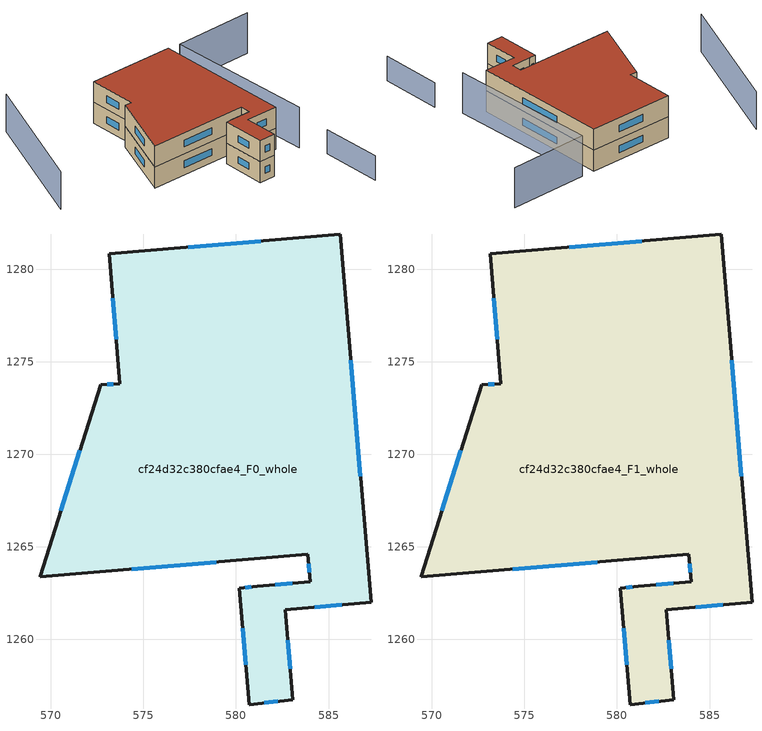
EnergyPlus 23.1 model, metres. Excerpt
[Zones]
cf24d32c380cfae4_F0_whole
 floor ground (EU_floor_Construction): 585.62,1281.88 587.29,1262 582.65,1261.61 583.06,1256.73 580.71,1256.47 580.18,1262.76 581.15,1262.87 584.01,1263.11 583.88,1264.59 569.42,1263.37 569.41,1263.41 572.68,1273.75 573.73,1273.8 573.14,1280.83 z0
 wall outside (EU_wall_Construction): 583.88,1264.59 584.01,1263.11 581.15,1262.87 580.18,1262.76 580.71,1256.47 583.06,1256.73 582.65,1261.61 587.29,1262 585.62,1281.88 573.14,1280.83 573.73,1273.8 572.68,1273.75 569.41,1263.41 569.42,1263.37 583.88,1264.59 z0:3
 window (EU_Window_Construction): 583.93,1264.08 583.97,1263.61 / 574.37,1263.79 578.93,1264.17 / 571.56,1270.21 570.53,1266.95 / 573.37,1273.79 573.04,1273.77 / 573.34,1278.42 573.53,1276.21 / 581.35,1281.52 577.42,1281.19 / 586.72,1268.81 586.2,1275.07 / 584.24,1261.74 585.71,1261.87 / 582.92,1258.4 582.79,1259.94 / 581.51,1256.56 582.26,1256.64 / 580.36,1260.61 580.53,1258.63 / 580.82,1262.83 580.51,1262.8 / 583.03,1263.03 582.13,1262.95 z1.03:1.97
cf24d32c380cfae4_F1_whole
 floor to cf24d32c380cfae4_F0_whole (EU_floor_Construction): 585.62,1281.88 587.29,1262 582.65,1261.61 583.06,1256.73 580.71,1256.47 580.18,1262.76 581.15,1262.87 584.01,1263.11 583.88,1264.59 569.42,1263.37 569.41,1263.41 572.68,1273.75 573.73,1273.8 573.14,1280.83 z3
 wall outside (EU_wall_Construction): 583.88,1264.59 584.01,1263.11 581.15,1262.87 580.18,1262.76 580.71,1256.47 583.06,1256.73 582.65,1261.61 587.29,1262 585.62,1281.88 573.14,1280.83 573.73,1273.8 572.68,1273.75 569.41,1263.41 569.42,1263.37 583.88,1264.59 z3:6
 window (EU_Window_Construction): 583.93,1264.08 583.97,1263.61 / 574.37,1263.79 578.93,1264.17 / 571.56,1270.21 570.53,1266.95 / 573.37,1273.79 573.04,1273.77 / 573.34,1278.42 573.53,1276.21 / 581.35,1281.52 577.42,1281.19 / 586.72,1268.81 586.2,1275.07 / 584.24,1261.74 585.71,1261.87 / 582.92,1258.4 582.79,1259.94 / 581.51,1256.56 582.26,1256.64 / 580.36,1260.61 580.53,1258.63 / 580.82,1262.83 580.51,1262.8 / 583.03,1263.03 582.13,1262.95 z4.03:4.97
 roof outside (EU_roof_Construction): 583.06,1256.73 582.65,1261.61 587.29,1262 585.62,1281.88 573.14,1280.83 573.73,1273.8 572.68,1273.75 569.41,1263.41 569.42,1263.37 583.88,1264.59 584.01,1263.11 581.15,1262.87 580.18,1262.76 580.71,1256.47 z6
shading: 592.41,1248.31 591.7,1257.15 z0:3.5; 589.82,1260.51 587.54,1282.04 / 587.54,1282.04 599.02,1283.25 z0:5.8; 563.18,1285.76 556.87,1266.2 z0:5.4
[Building]
EU S2 Campaign: North Axis=0; Terrain=City; Solar Distribution=FullExterior
[Site:Location]
Cape.Town.Intl.AP: Latitude=-33.965; Longitude=18.602; Time Zone=2; Elevation=46
[SizingPeriod:WeatherFileDays]
AnnualSizingPeriod: Begin Month=1; Begin Day of Month=1; End Month=12; End Day of Month=31; Day of Week for Start Day=Monday; Use Weather File Daylight Saving Period=No; Use Weather File Rain and Snow Indicators=No
[MATERIAL]
EU_InternalMass_Material: Roughness=MediumRough; Thickness=0.1; Conductivity=1; Density=1800; Specific Heat=900; Thermal Absorptance=0.9; Solar Absorptance=0.7; Visible Absorptance=0.7
[MATERIAL:NOMASS] Roughness=MediumRough; Thermal Absorptance=0.9; Solar Absorptance=0.7; Visible Absorptance=0.7
Name | Thermal Resistance
EU_wall_NoMass | 0.493876
EU_roof_NoMass | 0.449382
EU_floor_NoMass | 1.25
[WINDOWMATERIAL:SIMPLEGLAZINGSYSTEM]
EU_Window_SimpleGlazing: UFactor=4.4; Solar Heat Gain Coefficient=0.85; Visible Transmittance=0.85
[CONSTRUCTION]
EU_wall_Construction: EU_wall_NoMass
EU_roof_Construction: EU_roof_NoMass
EU_floor_Construction: EU_floor_NoMass
EU_Window_Construction: EU_Window_SimpleGlazing
EU_InternalMass_Construction: EU_InternalMass_Material
[ZONE] Type=1; Multiplier=1; Ceiling Height=autocalculate; Floor Area=autocalculate; Part of Total Floor Area=Yes
Name | Volume
cf24d32c380cfae4_F0_whole | 814.277
cf24d32c380cfae4_F1_whole | 814.276
[INTERNALMASS] Construction=EU_InternalMass_Construction; Surface Area=271.422
Name | Zone or ZoneList
cf24d32c380cfae4_F0_whole_EU_InternalMass | cf24d32c380cfae4_F0_whole
cf24d32c380cfae4_F1_whole_EU_InternalMass | cf24d32c380cfae4_F1_whole
[OTHEREQUIPMENT] Fuel Type=Electricity; Design Level Calculation Method=Watts/Area; Power per Zone Floor Area=1; Fraction Latent=0; Fraction Radiant=0; Fraction Lost=0; Carbon Dioxide Generation Rate=0; EndUse Subcategory=EU_Step8_InternalGains
Name | Zone or ZoneList or Space or SpaceList | Schedule
EU_Step8_InternalGain_cf24d32c380cfae4_F0_whole_f000 | cf24d32c380cfae4_F0_whole | EU_Step8_GainSchedule_cf24d32c380cfae4_F0_whole_f000
EU_Step8_InternalGain_cf24d32c380cfae4_F1_whole_f000 | cf24d32c380cfae4_F1_whole | EU_Step8_GainSchedule_cf24d32c380cfae4_F1_whole_f000
[ZONEVENTILATION:DESIGNFLOWRATE] Schedule=EU_AlwaysOn; Design Flow Rate Calculation Method=AirChanges/Hour; Air Changes per Hour=0.64; Ventilation Type=Natural; Fan Pressure Rise=0; Fan Total Efficiency=1; Constant Term Coefficient=1; Temperature Term Coefficient=0; Velocity Term Coefficient=0; Velocity Squared Term Coefficient=0; Minimum Indoor Temperature=-100; Maximum Indoor Temperature=100; Delta Temperature=-100; Minimum Outdoor Temperature=-100; Maximum Outdoor Temperature=100; Maximum Wind Speed=40
Name | Zone or ZoneList or Space or SpaceList
EU_ConstantAir_cf24d32c380cfae4_F0_whole | cf24d32c380cfae4_F0_whole
EU_ConstantAir_cf24d32c380cfae4_F1_whole | cf24d32c380cfae4_F1_whole
[HVACTEMPLATE:THERMOSTAT] Constant Heating Setpoint=20; Constant Cooling Setpoint=50
EU_HeatOnly_cf24d32c380cfae4_F0_whole; EU_HeatOnly_cf24d32c380cfae4_F1_whole
[HVACTEMPLATE:ZONE:IDEALLOADSAIRSYSTEM] System Availability Schedule=EU_AlwaysOn; Maximum Heating Supply Air Temperature=50; Minimum Cooling Supply Air Temperature=13; Maximum Heating Supply Air Humidity Ratio=0.0156; Minimum Cooling Supply Air Humidity Ratio=0.0077; Heating Limit=NoLimit; Cooling Limit=NoLimit; Heating Availability Schedule=EU_AlwaysOn; Cooling Availability Schedule=EU_CoolingOff; Dehumidification Control Type=ConstantSensibleHeatRatio; Cooling Sensible Heat Ratio=0.7; Dehumidification Setpoint=60; Humidification Control Type=None; Humidification Setpoint=30; Outdoor Air Method=None; Outdoor Air Flow Rate per Person=0.00944; Outdoor Air Flow Rate per Zone Floor Area=0; Outdoor Air Flow Rate per Zone=0; Demand Controlled Ventilation Type=None; Outdoor Air Economizer Type=NoEconomizer; Heat Recovery Type=None; Sensible Heat Recovery Effectiveness=0.7; Latent Heat Recovery Effectiveness=0.65
Name | Template Thermostat
cf24d32c380cfae4_F0_whole | EU_HeatOnly_cf24d32c380cfae4_F0_whole
cf24d32c380cfae4_F1_whole | EU_HeatOnly_cf24d32c380cfae4_F1_whole
[SIZING:ZONE] Zone Cooling Design Supply Air Temperature Input Method=SupplyAirTemperature; Zone Cooling Design Supply Air Temperature=13; Zone Heating Design Supply Air Temperature Input Method=SupplyAirTemperature; Zone Heating Design Supply Air Temperature=50; Zone Cooling Design Supply Air Humidity Ratio=0.008; Zone Heating Design Supply Air Humidity Ratio=0.008; Cooling Design Air Flow Method=DesignDay; Cooling Design Air Flow Rate=0; Cooling Minimum Air Flow per Zone Floor Area=0.000762; Cooling Minimum Air Flow=0; Cooling Minimum Air Flow Fraction=0.2; Heating Design Air Flow Method=DesignDay; Heating Design Air Flow Rate=0; Heating Maximum Air Flow per Zone Floor Area=0.002032; Heating Maximum Air Flow=0.141576; Heating Maximum Air Flow Fraction=0.3; Account for Dedicated Outdoor Air System=No; Dedicated Outdoor Air System Control Strategy=NeutralSupplyAir; Dedicated Outdoor Air Low Setpoint Temperature for Design=autosize; Dedicated Outdoor Air High Setpoint Temperature for Design=autosize; Zone Load Sizing Method=Sensible Load Only No Latent Load; Zone Latent Cooling Design Supply Air Humidity Ratio Input Method=HumidityRatioDifference; Zone Cooling Design Supply Air Humidity Ratio Difference=0.005; Zone Latent Heating Design Supply Air Humidity Ratio Input Method=HumidityRatioDifference; Zone Humidification Design Supply Air Humidity Ratio Difference=0.005
cf24d32c380cfae4_F0_whole; cf24d32c380cfae4_F1_whole
[SCHEDULE:CONSTANT]
Name | Hourly Value
EU_AlwaysOn | 1
EU_CoolingOff | 0
[SCHEDULE:FILE] Column Number=1; Rows to Skip at Top=0; Number of Hours of Data=8760; Column Separator=Comma; Interpolate to Timestep=No; Minutes per Item=60; Adjust Schedule for Daylight Savings=Yes
Name | File
EU_Step8_GainSchedule_cf24d32c380cfae4_F0_whole_f000 | ../../schedules/cf24d32c380cfae4/cf24d32c380cfae4_F0_whole_f000_gain.csv
EU_Step8_GainSchedule_cf24d32c380cfae4_F1_whole_f000 | ../../schedules/cf24d32c380cfae4/cf24d32c380cfae4_F1_whole_f000_gain.csv
